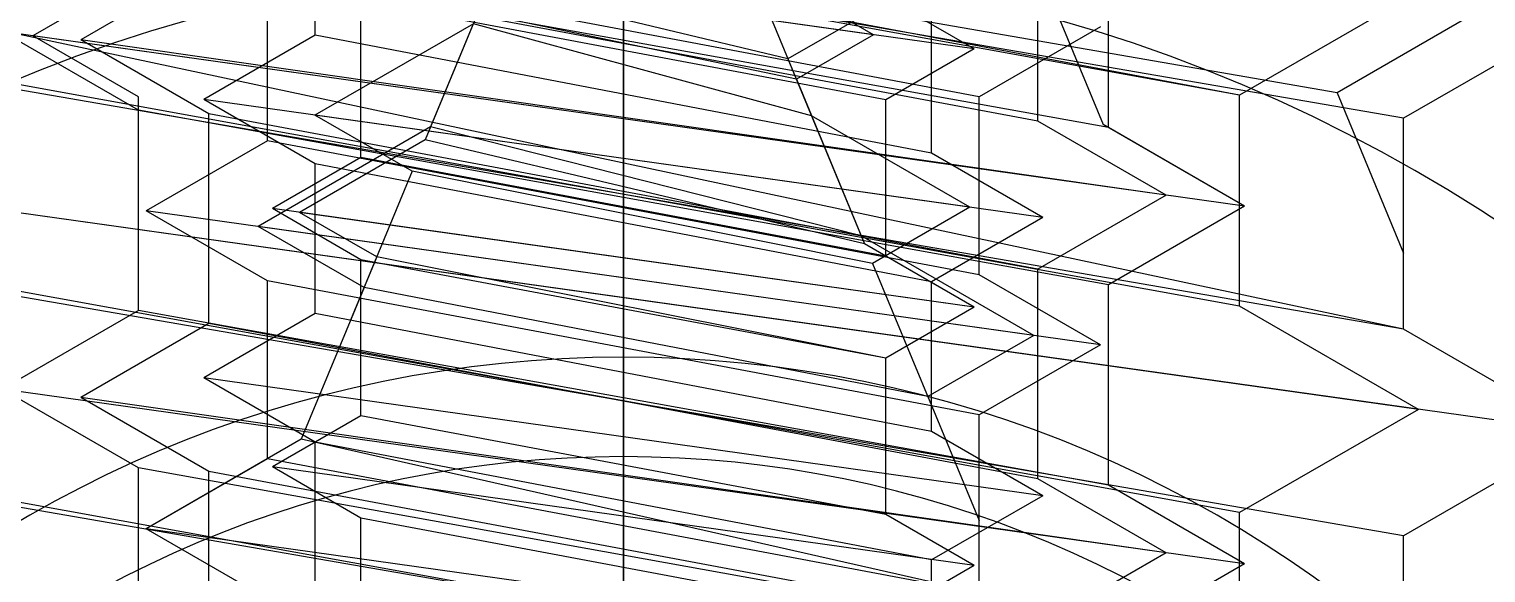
# Model space of a CAD drawing. Extents: x 198753 to 882193, y -399300 to 132460.
# Drawn here: x 346100.22 to 346114.88, y -186975.66 to -186970.19 of the extents above; entities that cross this region are included whole.
import ezdxf

# ---------------------------------------------------------------- set-up
doc = ezdxf.new("R2010")
doc.units = 0
doc.header["$LTSCALE"] = 1000
doc.header["$MEASUREMENT"] = 0
doc.linetypes.add('CENTER', pattern=[50.8, 31.75, -6.35, 6.35, -6.35])
doc.linetypes.add('DASH', pattern=[0.35, 0.25, -0.1])
for name, color, linetype in [('A-SUR_保温', 222, 'Continuous'), ('D_铝板', 181, 'Continuous'), ('PJ', 4, 'Continuous'), ('ZX', 14, 'CENTER')]:
    doc.layers.add(name, color=color, linetype=linetype)

# ---------------------------------------------------------------- blocks, each defined once
blk = doc.blocks.new('盘头ST4.8×25')
at = {"layer": 'PJ'}
for p, q in [((4.4627, 2.4), (5.1373, -2.4)), ((6.0627, 2.4), (5.7105, 1.79)), ((6.0627, 2.4), (6.7373, -2.4)), ((6.0627, 2.4), (6.4149, 1.79)), ((7.6627, 2.4), (7.3105, 1.79)), ((4.8149, 1.79), (5.4895, -1.79)), ((4.8149, 1.79), (5.7105, 1.79)), ((5.7105, 1.79), (6.3851, -1.79)), ((6.4149, 1.79), (7.0895, -1.79)), ((6.4149, 1.79), (7.3105, 1.79)), ((7.3105, 1.79), (7.9851, -1.79)), ((4.7851, -1.79), (5.1373, -2.4)), ((5.4895, -1.79), (5.1373, -2.4)), ((5.4895, -1.79), (6.3851, -1.79)), ((6.3851, -1.79), (6.7373, -2.4)), ((7.0895, -1.79), (6.7373, -2.4)), ((7.0895, -1.79), (7.9851, -1.79))]:
    blk.add_line(p, q, dxfattribs=at)
at = {"layer": 'ZX', "ltscale": 0.25}
blk.add_line((-4.9137, 0), (25.4371, 0), dxfattribs=at)
blk = doc.blocks.new('盘头ST4.8×32')
at = {"layer": 'PJ'}
for p, q in [((4.4627, 2.4), (5.1373, -2.4)), ((6.0627, 2.4), (5.7105, 1.79)), ((6.0627, 2.4), (6.7373, -2.4)), ((6.0627, 2.4), (6.4149, 1.79)), ((7.6627, 2.4), (7.3105, 1.79)), ((4.8149, 1.79), (5.4895, -1.79)), ((4.8149, 1.79), (5.7105, 1.79)), ((5.7105, 1.79), (6.3851, -1.79)), ((6.4149, 1.79), (7.0895, -1.79)), ((6.4149, 1.79), (7.3105, 1.79)), ((7.3105, 1.79), (7.9851, -1.79)), ((4.7851, -1.79), (5.1373, -2.4)), ((5.4895, -1.79), (5.1373, -2.4)), ((5.4895, -1.79), (6.3851, -1.79)), ((6.3851, -1.79), (6.7373, -2.4)), ((7.0895, -1.79), (6.7373, -2.4)), ((7.0895, -1.79), (7.9851, -1.79))]:
    blk.add_line(p, q, dxfattribs=at)
at = {"layer": 'ZX', "ltscale": 0.25}
blk.add_line((-4.9137, 0), (32.4371, 0), dxfattribs=at)
blk = doc.blocks.new('盘头ST4.8×38')
at = {"layer": 'PJ'}
for p, q in [((4.4627, 2.4), (5.1373, -2.4)), ((6.0627, 2.4), (5.7105, 1.79)), ((6.0627, 2.4), (6.7373, -2.4)), ((6.0627, 2.4), (6.4149, 1.79)), ((7.6627, 2.4), (7.3105, 1.79)), ((4.8149, 1.79), (5.4895, -1.79)), ((4.8149, 1.79), (5.7105, 1.79)), ((5.7105, 1.79), (6.3851, -1.79)), ((6.4149, 1.79), (7.0895, -1.79)), ((6.4149, 1.79), (7.3105, 1.79)), ((7.3105, 1.79), (7.9851, -1.79)), ((4.7851, -1.79), (5.1373, -2.4)), ((5.4895, -1.79), (5.1373, -2.4)), ((5.4895, -1.79), (6.3851, -1.79)), ((6.3851, -1.79), (6.7373, -2.4)), ((7.0895, -1.79), (6.7373, -2.4)), ((7.0895, -1.79), (7.9851, -1.79))]:
    blk.add_line(p, q, dxfattribs=at)
at = {"layer": 'ZX', "ltscale": 0.25}
blk.add_line((-4.9137, 0), (38.4371, 0), dxfattribs=at)
blk = doc.blocks.new('盘头ST5.5俯视')
at = {"layer": 'PJ'}
blk.add_circle((0, 0), 5.5, dxfattribs=at)
at = {"layer": 'ZX', "ltscale": 0.25}
blk.add_line((6.5, 0), (-6.5, 0), dxfattribs=at)
blk = doc.blocks.new('盘头ST5.5×13')
at = {"layer": 'PJ'}
for p, q in [((5.0163, 2.73), (4.6439, 2.085)), ((5.0163, 2.73), (5.7973, -2.73)), ((5.0163, 2.73), (5.3887, 2.085)), ((6.8163, 2.73), (6.4439, 2.085)), ((6.8163, 2.73), (7.5973, -2.73)), ((6.8163, 2.73), (7.1887, 2.085)), ((4.6439, 2.085), (5.4249, -2.085)), ((5.3887, 2.085), (6.1697, -2.085)), ((5.3887, 2.085), (6.4439, 2.085)), ((6.4439, 2.085), (7.2249, -2.085)), ((7.1887, 2.085), (7.9697, -2.085)), ((7.1887, 2.085), (7.9664, 2.085)), ((4.3697, -2.085), (5.4249, -2.085)), ((5.4249, -2.085), (5.7973, -2.73)), ((6.1697, -2.085), (5.7973, -2.73)), ((6.1697, -2.085), (7.2249, -2.085)), ((7.2249, -2.085), (7.5973, -2.73)), ((7.9697, -2.085), (7.5973, -2.73))]:
    blk.add_line(p, q, dxfattribs=at)
at = {"layer": 'ZX', "ltscale": 0.25}
blk.add_line((-5.7009, 0), (14.0046, 0), dxfattribs=at)
blk = doc.blocks.new('盘头ST5.5×16')
at = {"layer": 'PJ'}
for p, q in [((5.0163, 2.73), (4.6439, 2.085)), ((5.0163, 2.73), (5.7973, -2.73)), ((5.0163, 2.73), (5.3887, 2.085)), ((6.8163, 2.73), (6.4439, 2.085)), ((6.8163, 2.73), (7.5973, -2.73)), ((6.8163, 2.73), (7.1887, 2.085)), ((4.6439, 2.085), (5.4249, -2.085)), ((5.3887, 2.085), (6.1697, -2.085)), ((5.3887, 2.085), (6.4439, 2.085)), ((6.4439, 2.085), (7.2249, -2.085)), ((7.1887, 2.085), (7.9697, -2.085)), ((7.1887, 2.085), (8.2439, 2.085)), ((4.3697, -2.085), (5.4249, -2.085)), ((5.4249, -2.085), (5.7973, -2.73)), ((6.1697, -2.085), (5.7973, -2.73)), ((6.1697, -2.085), (7.2249, -2.085)), ((7.2249, -2.085), (7.5973, -2.73)), ((7.9697, -2.085), (7.5973, -2.73))]:
    blk.add_line(p, q, dxfattribs=at)
at = {"layer": 'ZX', "ltscale": 0.25}
blk.add_line((-5.7009, 0), (17.0046, 0), dxfattribs=at)
blk = doc.blocks.new('盘头ST5.5×19')
at = {"layer": 'PJ'}
for p, q in [((5.0163, 2.73), (4.6439, 2.085)), ((5.0163, 2.73), (5.7973, -2.73)), ((5.0163, 2.73), (5.3887, 2.085)), ((6.8163, 2.73), (6.4439, 2.085)), ((6.8163, 2.73), (7.5973, -2.73)), ((6.8163, 2.73), (7.1887, 2.085)), ((4.6439, 2.085), (5.4249, -2.085)), ((5.3887, 2.085), (6.1697, -2.085)), ((5.3887, 2.085), (6.4439, 2.085)), ((6.4439, 2.085), (7.2249, -2.085)), ((7.1887, 2.085), (7.9697, -2.085)), ((7.1887, 2.085), (8.2439, 2.085)), ((4.3697, -2.085), (5.4249, -2.085)), ((5.4249, -2.085), (5.7973, -2.73)), ((6.1697, -2.085), (5.7973, -2.73)), ((6.1697, -2.085), (7.2249, -2.085)), ((7.2249, -2.085), (7.5973, -2.73)), ((7.9697, -2.085), (7.5973, -2.73))]:
    blk.add_line(p, q, dxfattribs=at)
at = {"layer": 'ZX', "ltscale": 0.25}
blk.add_line((-5.7009, 0), (20.0046, 0), dxfattribs=at)
blk = doc.blocks.new('盘头ST5.5×22')
at = {"layer": 'PJ'}
for p, q in [((5.0163, 2.73), (4.6439, 2.085)), ((5.0163, 2.73), (5.7973, -2.73)), ((5.0163, 2.73), (5.3887, 2.085)), ((6.8163, 2.73), (6.4439, 2.085)), ((6.8163, 2.73), (7.5973, -2.73)), ((6.8163, 2.73), (7.1887, 2.085)), ((4.6439, 2.085), (5.4249, -2.085)), ((5.3887, 2.085), (6.1697, -2.085)), ((5.3887, 2.085), (6.4439, 2.085)), ((6.4439, 2.085), (7.2249, -2.085)), ((7.1887, 2.085), (7.9697, -2.085)), ((7.1887, 2.085), (8.2439, 2.085)), ((4.3697, -2.085), (5.4249, -2.085)), ((5.4249, -2.085), (5.7973, -2.73)), ((6.1697, -2.085), (5.7973, -2.73)), ((6.1697, -2.085), (7.2249, -2.085)), ((7.2249, -2.085), (7.5973, -2.73)), ((7.9697, -2.085), (7.5973, -2.73))]:
    blk.add_line(p, q, dxfattribs=at)
at = {"layer": 'ZX', "ltscale": 0.25}
blk.add_line((-5.7009, 0), (23.0046, 0), dxfattribs=at)
blk = doc.blocks.new('盘头ST5.5×25')
at = {"layer": 'PJ'}
for p, q in [((5.0163, 2.73), (4.6439, 2.085)), ((5.0163, 2.73), (5.7973, -2.73)), ((5.0163, 2.73), (5.3887, 2.085)), ((6.8163, 2.73), (6.4439, 2.085)), ((6.8163, 2.73), (7.5973, -2.73)), ((6.8163, 2.73), (7.1887, 2.085)), ((4.6439, 2.085), (5.4249, -2.085)), ((5.3887, 2.085), (6.1697, -2.085)), ((5.3887, 2.085), (6.4439, 2.085)), ((6.4439, 2.085), (7.2249, -2.085)), ((7.1887, 2.085), (7.9697, -2.085)), ((7.1887, 2.085), (8.2439, 2.085)), ((4.3697, -2.085), (5.4249, -2.085)), ((5.4249, -2.085), (5.7973, -2.73)), ((6.1697, -2.085), (5.7973, -2.73)), ((6.1697, -2.085), (7.2249, -2.085)), ((7.2249, -2.085), (7.5973, -2.73)), ((7.9697, -2.085), (7.5973, -2.73))]:
    blk.add_line(p, q, dxfattribs=at)
at = {"layer": 'ZX', "ltscale": 0.25}
blk.add_line((-5.7009, 0), (26.0046, 0), dxfattribs=at)
blk = doc.blocks.new('盘头ST5.5×32')
at = {"layer": 'PJ'}
for p, q in [((5.0163, 2.73), (4.6439, 2.085)), ((5.0163, 2.73), (5.7973, -2.73)), ((5.0163, 2.73), (5.3887, 2.085)), ((6.8163, 2.73), (6.4439, 2.085)), ((6.8163, 2.73), (7.5973, -2.73)), ((6.8163, 2.73), (7.1887, 2.085)), ((4.6439, 2.085), (5.4249, -2.085)), ((5.3887, 2.085), (6.1697, -2.085)), ((5.3887, 2.085), (6.4439, 2.085)), ((6.4439, 2.085), (7.2249, -2.085)), ((7.1887, 2.085), (7.9697, -2.085)), ((7.1887, 2.085), (8.2439, 2.085)), ((4.3697, -2.085), (5.4249, -2.085)), ((5.4249, -2.085), (5.7973, -2.73)), ((6.1697, -2.085), (5.7973, -2.73)), ((6.1697, -2.085), (7.2249, -2.085)), ((7.2249, -2.085), (7.5973, -2.73)), ((7.9697, -2.085), (7.5973, -2.73))]:
    blk.add_line(p, q, dxfattribs=at)
at = {"layer": 'ZX', "ltscale": 0.25}
blk.add_line((-5.7009, 0), (33.0046, 0), dxfattribs=at)
blk = doc.blocks.new('盘头ST5.5×38')
at = {"layer": 'PJ'}
for p, q in [((5.0163, 2.73), (4.6439, 2.085)), ((5.0163, 2.73), (5.7973, -2.73)), ((5.0163, 2.73), (5.3887, 2.085)), ((6.8163, 2.73), (6.4439, 2.085)), ((6.8163, 2.73), (7.5973, -2.73)), ((6.8163, 2.73), (7.1887, 2.085)), ((4.6439, 2.085), (5.4249, -2.085)), ((5.3887, 2.085), (6.1697, -2.085)), ((5.3887, 2.085), (6.4439, 2.085)), ((6.4439, 2.085), (7.2249, -2.085)), ((7.1887, 2.085), (7.9697, -2.085)), ((7.1887, 2.085), (8.2439, 2.085)), ((4.3697, -2.085), (5.4249, -2.085)), ((5.4249, -2.085), (5.7973, -2.73)), ((6.1697, -2.085), (5.7973, -2.73)), ((6.1697, -2.085), (7.2249, -2.085)), ((7.2249, -2.085), (7.5973, -2.73)), ((7.9697, -2.085), (7.5973, -2.73))]:
    blk.add_line(p, q, dxfattribs=at)
at = {"layer": 'ZX', "ltscale": 0.25}
blk.add_line((-5.7009, 0), (39.0046, 0), dxfattribs=at)
blk = doc.blocks.new('盘头ST6.3俯视')
at = {"layer": 'PJ'}
blk.add_circle((0, 0), 6, dxfattribs=at)
at = {"layer": 'ZX', "ltscale": 0.25}
blk.add_line((8, 0), (-8, 0), dxfattribs=at)
blk = doc.blocks.new('盘头ST6.3×13')
at = {"layer": 'PJ'}
for p, q in [((4.9608, 3.125), (4.5653, 2.44)), ((4.9608, 3.125), (5.8392, -3.125)), ((4.9608, 3.125), (5.3563, 2.44)), ((6.7608, 3.125), (6.3653, 2.44)), ((6.7608, 3.125), (7.6175, -2.9709)), ((6.7608, 3.125), (7.1711, 2.4144)), ((4.5653, 2.44), (5.4437, -2.44)), ((5.3563, 2.44), (6.2347, -2.44)), ((5.3563, 2.44), (6.3653, 2.44)), ((6.3653, 2.44), (7.2437, -2.44)), ((7.1563, 2.44), (8.0084, -2.294)), ((8.2967, 1.9482), (7.1711, 2.4144)), ((8.1802, -1.9964), (7.6175, -2.9709)), ((4.4347, -2.44), (5.4437, -2.44)), ((5.4437, -2.44), (5.8392, -3.125)), ((6.2347, -2.44), (5.8392, -3.125)), ((6.2347, -2.44), (7.311, -2.44)), ((7.311, -2.44), (7.6175, -2.9709))]:
    blk.add_line(p, q, dxfattribs=at)
at = {"layer": 'ZX', "ltscale": 0.25}
blk.add_line((-4.6, 0), (14.3529, 0), dxfattribs=at)
blk = doc.blocks.new('盘头ST6.3×16')
at = {"layer": 'PJ'}
for p, q in [((4.9608, 3.125), (4.5653, 2.44)), ((4.9608, 3.125), (5.8392, -3.125)), ((4.9608, 3.125), (5.3563, 2.44)), ((6.7608, 3.125), (6.3653, 2.44)), ((6.7608, 3.125), (7.6392, -3.125)), ((6.7608, 3.125), (7.1563, 2.44)), ((4.5653, 2.44), (5.4437, -2.44)), ((5.3563, 2.44), (6.2347, -2.44)), ((5.3563, 2.44), (6.3653, 2.44)), ((6.3653, 2.44), (7.2437, -2.44)), ((7.1563, 2.44), (8.0347, -2.44)), ((7.1563, 2.44), (8.1653, 2.44)), ((4.4347, -2.44), (5.4437, -2.44)), ((5.4437, -2.44), (5.8392, -3.125)), ((6.2347, -2.44), (5.8392, -3.125)), ((6.2347, -2.44), (7.2437, -2.44)), ((7.2437, -2.44), (7.6392, -3.125))]:
    blk.add_line(p, q, dxfattribs=at)
at = {"layer": 'ZX', "ltscale": 0.25}
blk.add_line((-4.6, 0), (17.3529, 0), dxfattribs=at)
blk = doc.blocks.new('盘头ST6.3×19')
at = {"layer": 'PJ'}
for p, q in [((4.9608, 3.125), (4.5653, 2.44)), ((4.9608, 3.125), (5.8392, -3.125)), ((4.9608, 3.125), (5.3563, 2.44)), ((6.7608, 3.125), (6.3653, 2.44)), ((6.7608, 3.125), (7.6392, -3.125)), ((6.7608, 3.125), (7.1563, 2.44)), ((4.5653, 2.44), (5.4437, -2.44)), ((5.3563, 2.44), (6.2347, -2.44)), ((5.3563, 2.44), (6.3653, 2.44)), ((6.3653, 2.44), (7.2437, -2.44)), ((7.1563, 2.44), (8.0347, -2.44)), ((7.1563, 2.44), (8.1653, 2.44)), ((4.4347, -2.44), (5.4437, -2.44)), ((5.4437, -2.44), (5.8392, -3.125)), ((6.2347, -2.44), (5.8392, -3.125)), ((6.2347, -2.44), (7.2437, -2.44)), ((7.2437, -2.44), (7.6392, -3.125))]:
    blk.add_line(p, q, dxfattribs=at)
at = {"layer": 'ZX', "ltscale": 0.25}
blk.add_line((-4.6, 0), (20.3529, 0), dxfattribs=at)
blk = doc.blocks.new('盘头ST6.3×22')
at = {"layer": 'PJ'}
for p, q in [((4.9608, 3.125), (4.5653, 2.44)), ((4.9608, 3.125), (5.8392, -3.125)), ((4.9608, 3.125), (5.3563, 2.44)), ((6.7608, 3.125), (6.3653, 2.44)), ((6.7608, 3.125), (7.6392, -3.125)), ((6.7608, 3.125), (7.1563, 2.44)), ((4.5653, 2.44), (5.4437, -2.44)), ((5.3563, 2.44), (6.2347, -2.44)), ((5.3563, 2.44), (6.3653, 2.44)), ((6.3653, 2.44), (7.2437, -2.44)), ((7.1563, 2.44), (8.0347, -2.44)), ((7.1563, 2.44), (8.1653, 2.44)), ((4.4347, -2.44), (5.4437, -2.44)), ((5.4437, -2.44), (5.8392, -3.125)), ((6.2347, -2.44), (5.8392, -3.125)), ((6.2347, -2.44), (7.2437, -2.44)), ((7.2437, -2.44), (7.6392, -3.125))]:
    blk.add_line(p, q, dxfattribs=at)
at = {"layer": 'ZX', "ltscale": 0.25}
blk.add_line((-4.6, 0), (23.3529, 0), dxfattribs=at)
blk = doc.blocks.new('盘头ST6.3×25')
at = {"layer": 'PJ'}
for p, q in [((4.9608, 3.125), (4.5653, 2.44)), ((4.9608, 3.125), (5.8392, -3.125)), ((4.9608, 3.125), (5.3563, 2.44)), ((6.7608, 3.125), (6.3653, 2.44)), ((6.7608, 3.125), (7.6392, -3.125)), ((6.7608, 3.125), (7.1563, 2.44)), ((4.5653, 2.44), (5.4437, -2.44)), ((5.3563, 2.44), (6.2347, -2.44)), ((5.3563, 2.44), (6.3653, 2.44)), ((6.3653, 2.44), (7.2437, -2.44)), ((7.1563, 2.44), (8.0347, -2.44)), ((7.1563, 2.44), (8.1653, 2.44)), ((4.4347, -2.44), (5.4437, -2.44)), ((5.4437, -2.44), (5.8392, -3.125)), ((6.2347, -2.44), (5.8392, -3.125)), ((6.2347, -2.44), (7.2437, -2.44)), ((7.2437, -2.44), (7.6392, -3.125))]:
    blk.add_line(p, q, dxfattribs=at)
at = {"layer": 'ZX', "ltscale": 0.25}
blk.add_line((-4.6, 0), (26.3529, 0), dxfattribs=at)
blk = doc.blocks.new('盘头ST6.3×32')
at = {"layer": 'PJ'}
for p, q in [((4.9608, 3.125), (4.5653, 2.44)), ((4.9608, 3.125), (5.8392, -3.125)), ((4.9608, 3.125), (5.3563, 2.44)), ((6.7608, 3.125), (6.3653, 2.44)), ((6.7608, 3.125), (7.6392, -3.125)), ((6.7608, 3.125), (7.1563, 2.44)), ((4.5653, 2.44), (5.4437, -2.44)), ((5.3563, 2.44), (6.2347, -2.44)), ((5.3563, 2.44), (6.3653, 2.44)), ((6.3653, 2.44), (7.2437, -2.44)), ((7.1563, 2.44), (8.0347, -2.44)), ((7.1563, 2.44), (8.1653, 2.44)), ((4.4347, -2.44), (5.4437, -2.44)), ((5.4437, -2.44), (5.8392, -3.125)), ((6.2347, -2.44), (5.8392, -3.125)), ((6.2347, -2.44), (7.2437, -2.44)), ((7.2437, -2.44), (7.6392, -3.125))]:
    blk.add_line(p, q, dxfattribs=at)
at = {"layer": 'ZX', "ltscale": 0.25}
blk.add_line((-4.6, 0), (33.3529, 0), dxfattribs=at)
blk = doc.blocks.new('盘头ST6.3×38')
at = {"layer": 'PJ'}
for p, q in [((4.9608, 3.125), (4.5653, 2.44)), ((4.9608, 3.125), (5.8392, -3.125)), ((4.9608, 3.125), (5.3563, 2.44)), ((6.7608, 3.125), (6.3653, 2.44)), ((6.7608, 3.125), (7.6392, -3.125)), ((6.7608, 3.125), (7.1563, 2.44)), ((4.5653, 2.44), (5.4437, -2.44)), ((5.3563, 2.44), (6.2347, -2.44)), ((5.3563, 2.44), (6.3653, 2.44)), ((6.3653, 2.44), (7.2437, -2.44)), ((7.1563, 2.44), (8.0347, -2.44)), ((7.1563, 2.44), (8.1653, 2.44)), ((4.4347, -2.44), (5.4437, -2.44)), ((5.4437, -2.44), (5.8392, -3.125)), ((6.2347, -2.44), (5.8392, -3.125)), ((6.2347, -2.44), (7.2437, -2.44)), ((7.2437, -2.44), (7.6392, -3.125))]:
    blk.add_line(p, q, dxfattribs=at)
at = {"layer": 'ZX', "ltscale": 0.25}
blk.add_line((-4.6, 0), (39.3529, 0), dxfattribs=at)
blk = doc.blocks.new('盘头ST8俯视')
at = {"layer": 'PJ'}
blk.add_circle((0, 0), 8, dxfattribs=at)
at = {"layer": 'ZX', "ltscale": 0.25}
blk.add_line((10, 0), (-10, 0), dxfattribs=at)
blk = doc.blocks.new('盘头ST8×16')
at = {"layer": 'PJ'}
for p, q in [((5.7378, 4), (5.2182, 3.1)), ((5.7378, 4), (6.8622, -4)), ((5.7378, 4), (6.2575, 3.1)), ((7.8378, 4), (7.3182, 3.1)), ((4.1575, 3.1), (5.2818, -3.1)), ((4.1575, 3.1), (5.2182, 3.1)), ((5.2182, 3.1), (6.3425, -3.1)), ((6.2575, 3.1), (7.3818, -3.1)), ((6.2575, 3.1), (7.3182, 3.1)), ((7.3182, 3.1), (8.4882, -3.1))]:
    blk.add_line(p, q, dxfattribs=at)
at = {"layer": 'ZX', "ltscale": 0.25}
blk.add_line((-6, 0), (17.7959, 0), dxfattribs=at)
blk = doc.blocks.new('盘头ST8×19')
at = {"layer": 'PJ'}
for p, q in [((5.7378, 4), (5.2182, 3.1)), ((5.7378, 4), (6.8622, -4)), ((5.7378, 4), (6.2575, 3.1)), ((7.8378, 4), (7.3182, 3.1)), ((4.1575, 3.1), (5.2818, -3.1)), ((4.1575, 3.1), (5.2182, 3.1)), ((5.2182, 3.1), (6.3425, -3.1)), ((6.2575, 3.1), (7.3818, -3.1)), ((6.2575, 3.1), (7.3182, 3.1)), ((7.3182, 3.1), (8.4425, -3.1))]:
    blk.add_line(p, q, dxfattribs=at)
at = {"layer": 'ZX', "ltscale": 0.25}
blk.add_line((-6, 0), (20.7959, 0), dxfattribs=at)
blk = doc.blocks.new('盘头ST8×22')
at = {"layer": 'PJ'}
for p, q in [((5.7378, 4), (5.2182, 3.1)), ((5.7378, 4), (6.8622, -4)), ((5.7378, 4), (6.2575, 3.1)), ((7.8378, 4), (7.3182, 3.1)), ((4.1575, 3.1), (5.2818, -3.1)), ((4.1575, 3.1), (5.2182, 3.1)), ((5.2182, 3.1), (6.3425, -3.1)), ((6.2575, 3.1), (7.3818, -3.1)), ((6.2575, 3.1), (7.3182, 3.1)), ((7.3182, 3.1), (8.4425, -3.1))]:
    blk.add_line(p, q, dxfattribs=at)
at = {"layer": 'ZX', "ltscale": 0.25}
blk.add_line((-6, 0), (23.7959, 0), dxfattribs=at)
blk = doc.blocks.new('盘头ST8×25')
at = {"layer": 'PJ'}
for p, q in [((5.7378, 4), (5.2182, 3.1)), ((5.7378, 4), (6.8622, -4)), ((5.7378, 4), (6.2575, 3.1)), ((7.8378, 4), (7.3182, 3.1)), ((4.1575, 3.1), (5.2818, -3.1)), ((4.1575, 3.1), (5.2182, 3.1)), ((5.2182, 3.1), (6.3425, -3.1)), ((6.2575, 3.1), (7.3818, -3.1)), ((6.2575, 3.1), (7.3182, 3.1)), ((7.3182, 3.1), (8.4425, -3.1))]:
    blk.add_line(p, q, dxfattribs=at)
at = {"layer": 'ZX', "ltscale": 0.25}
blk.add_line((-6, 0), (26.7959, 0), dxfattribs=at)
blk = doc.blocks.new('盘头ST8×32')
at = {"layer": 'PJ'}
for p, q in [((5.7378, 4), (5.2182, 3.1)), ((5.7378, 4), (6.8622, -4)), ((5.7378, 4), (6.2575, 3.1)), ((7.8378, 4), (7.3182, 3.1)), ((4.1575, 3.1), (5.2818, -3.1)), ((4.1575, 3.1), (5.2182, 3.1)), ((5.2182, 3.1), (6.3425, -3.1)), ((6.2575, 3.1), (7.3818, -3.1)), ((6.2575, 3.1), (7.3182, 3.1)), ((7.3182, 3.1), (8.4425, -3.1))]:
    blk.add_line(p, q, dxfattribs=at)
at = {"layer": 'ZX', "ltscale": 0.25}
blk.add_line((-6, 0), (33.7959, 0), dxfattribs=at)
blk = doc.blocks.new('盘头ST8×38')
at = {"layer": 'PJ'}
for p, q in [((5.7378, 4), (5.2182, 3.1)), ((5.7378, 4), (6.8622, -4)), ((5.7378, 4), (6.2575, 3.1)), ((7.8378, 4), (7.3182, 3.1)), ((4.1575, 3.1), (5.2818, -3.1)), ((4.1575, 3.1), (5.2182, 3.1)), ((5.2182, 3.1), (6.3425, -3.1)), ((6.2575, 3.1), (7.3818, -3.1)), ((6.2575, 3.1), (7.3182, 3.1)), ((7.3182, 3.1), (8.4425, -3.1))]:
    blk.add_line(p, q, dxfattribs=at)
at = {"layer": 'ZX', "ltscale": 0.25}
blk.add_line((-6, 0), (39.7959, 0), dxfattribs=at)
blk = doc.blocks.new('盘头ST8×45')
at = {"layer": 'PJ'}
for p, q in [((5.7378, 4), (5.2182, 3.1)), ((5.7378, 4), (6.8622, -4)), ((5.7378, 4), (6.2575, 3.1)), ((7.8378, 4), (7.3182, 3.1)), ((4.1575, 3.1), (5.2818, -3.1)), ((4.1575, 3.1), (5.2182, 3.1)), ((5.2182, 3.1), (6.3425, -3.1)), ((6.2575, 3.1), (7.3818, -3.1)), ((6.2575, 3.1), (7.3182, 3.1)), ((7.3182, 3.1), (8.4425, -3.1))]:
    blk.add_line(p, q, dxfattribs=at)
at = {"layer": 'ZX', "ltscale": 0.25}
blk.add_line((-6, 0), (46.7959, 0), dxfattribs=at)
blk = doc.blocks.new('盘头ST8×50')
at = {"layer": 'PJ'}
for p, q in [((5.7378, 4), (5.2182, 3.1)), ((5.7378, 4), (6.8622, -4)), ((5.7378, 4), (6.2575, 3.1)), ((7.8378, 4), (7.3182, 3.1)), ((4.1575, 3.1), (5.2818, -3.1)), ((4.1575, 3.1), (5.2182, 3.1)), ((5.2182, 3.1), (6.3425, -3.1)), ((6.2575, 3.1), (7.3818, -3.1)), ((6.2575, 3.1), (7.3182, 3.1)), ((7.3182, 3.1), (8.4425, -3.1))]:
    blk.add_line(p, q, dxfattribs=at)
at = {"layer": 'ZX', "ltscale": 0.25}
blk.add_line((-6, 0), (51.7959, 0), dxfattribs=at)
blk = doc.blocks.new('盘头ST9.5俯视')
at = {"layer": 'PJ'}
blk.add_circle((0, 0), 10, dxfattribs=at)
at = {"layer": 'ZX', "ltscale": 0.25}
blk.add_line((12, 0), (-12, 0), dxfattribs=at)
blk = doc.blocks.new('盘头ST9.5×16')
at = {"layer": 'PJ'}
for p, q in [((5.6219, 4.825), (5.1023, 3.925)), ((5.6219, 4.825), (6.9639, -4.7242)), ((5.6219, 4.825), (6.1415, 3.925)), ((7.7849, 4.377), (7.331, 3.5908)), ((4.0415, 3.925), (5.3977, -3.925)), ((4.0415, 3.925), (5.1023, 3.925)), ((5.1023, 3.925), (6.4585, -3.925)), ((6.1415, 3.925), (7.7086, -3.4344)), ((6.1415, 3.925), (6.5242, 3.925)), ((7.331, 3.5908), (6.5242, 3.925)), ((7.331, 3.5908), (8.4936, -3.1093))]:
    blk.add_line(p, q, dxfattribs=at)
at = {"layer": 'ZX', "ltscale": 0.25}
blk.add_line((-7.5, 0), (18.6327, 0), dxfattribs=at)
blk = doc.blocks.new('盘头ST9.5×19')
at = {"layer": 'PJ'}
for p, q in [((5.6219, 4.825), (5.1023, 3.925)), ((5.6219, 4.825), (6.1415, 3.925)), ((5.6219, 4.825), (6.9781, -4.825)), ((7.7219, 4.825), (7.2023, 3.925)), ((4.0415, 3.925), (5.1023, 3.925)), ((4.0415, 3.925), (5.3977, -3.925)), ((5.1023, 3.925), (6.4585, -3.925)), ((6.1415, 3.925), (7.2023, 3.925)), ((6.1415, 3.925), (7.4977, -3.925)), ((7.2023, 3.925), (8.5585, -3.925))]:
    blk.add_line(p, q, dxfattribs=at)
at = {"layer": 'ZX', "ltscale": 0.25}
blk.add_line((-7.5, 0), (21.6327, 0), dxfattribs=at)
blk = doc.blocks.new('盘头ST9.5×22')
at = {"layer": 'PJ'}
for p, q in [((5.6219, 4.825), (5.1023, 3.925)), ((5.6219, 4.825), (6.1415, 3.925)), ((5.6219, 4.825), (6.9781, -4.825)), ((7.7219, 4.825), (7.2023, 3.925)), ((4.0415, 3.925), (5.1023, 3.925)), ((4.0415, 3.925), (5.3977, -3.925)), ((5.1023, 3.925), (6.4585, -3.925)), ((6.1415, 3.925), (7.2023, 3.925)), ((6.1415, 3.925), (7.4977, -3.925)), ((7.2023, 3.925), (8.5585, -3.925))]:
    blk.add_line(p, q, dxfattribs=at)
at = {"layer": 'ZX', "ltscale": 0.25}
blk.add_line((-7.5, 0), (24.6327, 0), dxfattribs=at)
blk = doc.blocks.new('盘头ST9.5×25')
at = {"layer": 'PJ'}
for p, q in [((5.6219, 4.825), (5.1023, 3.925)), ((5.6219, 4.825), (6.9781, -4.825)), ((5.6219, 4.825), (6.1415, 3.925)), ((7.7219, 4.825), (7.2023, 3.925)), ((4.0415, 3.925), (5.3977, -3.925)), ((4.0415, 3.925), (5.1023, 3.925)), ((5.1023, 3.925), (6.4585, -3.925)), ((6.1415, 3.925), (7.4977, -3.925)), ((6.1415, 3.925), (7.2023, 3.925)), ((7.2023, 3.925), (8.5585, -3.925))]:
    blk.add_line(p, q, dxfattribs=at)
at = {"layer": 'ZX', "ltscale": 0.25}
blk.add_line((-7.5, 0), (26.4921, 0), dxfattribs=at)
blk = doc.blocks.new('盘头ST9.5×32')
at = {"layer": 'PJ'}
for p, q in [((5.6219, 4.825), (5.1023, 3.925)), ((5.6219, 4.825), (6.9781, -4.825)), ((5.6219, 4.825), (6.1415, 3.925)), ((7.7219, 4.825), (7.2023, 3.925)), ((4.0415, 3.925), (5.1023, 3.925)), ((4.0415, 3.925), (5.3977, -3.925)), ((5.1023, 3.925), (6.4585, -3.925)), ((6.1415, 3.925), (7.2023, 3.925)), ((6.1415, 3.925), (7.4977, -3.925)), ((7.2023, 3.925), (8.5585, -3.925))]:
    blk.add_line(p, q, dxfattribs=at)
at = {"layer": 'ZX', "ltscale": 0.25}
blk.add_line((-7.5, 0), (33.4921, 0), dxfattribs=at)
blk = doc.blocks.new('盘头ST9.5×38')
at = {"layer": 'PJ'}
for p, q in [((5.6219, 4.825), (5.1023, 3.925)), ((5.6219, 4.825), (6.1415, 3.925)), ((5.6219, 4.825), (6.9781, -4.825)), ((7.7219, 4.825), (7.2023, 3.925)), ((4.0415, 3.925), (5.3977, -3.925)), ((4.0415, 3.925), (5.1023, 3.925)), ((5.1023, 3.925), (6.4585, -3.925)), ((6.1415, 3.925), (7.4977, -3.925)), ((6.1415, 3.925), (7.2023, 3.925)), ((7.2023, 3.925), (8.5585, -3.925))]:
    blk.add_line(p, q, dxfattribs=at)
at = {"layer": 'ZX', "ltscale": 0.25}
blk.add_line((-7.5, 0), (39.4921, 0), dxfattribs=at)
blk = doc.blocks.new('盘头ST9.5×45')
at = {"layer": 'PJ'}
for p, q in [((5.6219, 4.825), (5.1023, 3.925)), ((5.6219, 4.825), (6.9781, -4.825)), ((5.6219, 4.825), (6.1415, 3.925)), ((7.7219, 4.825), (7.2023, 3.925)), ((4.0415, 3.925), (5.1023, 3.925)), ((4.0415, 3.925), (5.3977, -3.925)), ((5.1023, 3.925), (6.4585, -3.925)), ((6.1415, 3.925), (7.2023, 3.925)), ((6.1415, 3.925), (7.4977, -3.925)), ((7.2023, 3.925), (8.5585, -3.925))]:
    blk.add_line(p, q, dxfattribs=at)
at = {"layer": 'ZX', "ltscale": 0.25}
blk.add_line((-7.5, 0), (46.4921, 0), dxfattribs=at)
blk = doc.blocks.new('盘头ST9.5×50')
at = {"layer": 'PJ'}
for p, q in [((5.6219, 4.825), (5.1023, 3.925)), ((5.6219, 4.825), (6.1415, 3.925)), ((5.6219, 4.825), (6.9781, -4.825)), ((7.7219, 4.825), (7.2023, 3.925)), ((4.0415, 3.925), (5.3977, -3.925)), ((4.0415, 3.925), (5.1023, 3.925)), ((5.1023, 3.925), (6.4585, -3.925)), ((6.1415, 3.925), (7.4977, -3.925)), ((6.1415, 3.925), (7.2023, 3.925)), ((7.2023, 3.925), (8.5585, -3.925))]:
    blk.add_line(p, q, dxfattribs=at)
at = {"layer": 'ZX', "ltscale": 0.25}
blk.add_line((-7.5, 0), (51.4921, 0), dxfattribs=at)
blk = doc.blocks.new('盘头ST3.5×9.5')
at = {"layer": 'PJ'}
for p, q in [((4.9519, 1.765), (4.695, 1.32)), ((4.9519, 1.765), (5.4481, -1.765)), ((4.9519, 1.765), (5.2089, 1.32)), ((6.2519, 1.765), (5.995, 1.32)), ((6.2519, 1.765), (6.729, -1.6294)), ((6.2519, 1.765), (6.5704, 1.2135)), ((4.695, 1.32), (5.1911, -1.32)), ((5.2089, 1.32), (5.705, -1.32)), ((5.2089, 1.32), (5.995, 1.32)), ((5.995, 1.32), (6.5046, -1.2407)), ((7.623, 1.2591), (7.3986, 0.8704)), ((7.623, 1.2591), (7.9885, 0.6261)), ((7.623, 1.2591), (7.9575, -1.1206)), ((7.3986, 0.8704), (6.5704, 1.2135)), ((6.5704, 1.2135), (7.0945, -0.9964)), ((7.3986, 0.8704), (7.7331, -0.7319)), ((7.7331, -0.7319), (7.0945, -0.9964)), ((7.0945, -0.9964), (6.729, -1.6294)), ((6.5046, -1.2407), (6.3132, -1.32)), ((6.5046, -1.2407), (6.729, -1.6294)), ((4.405, -1.32), (5.1911, -1.32)), ((5.1911, -1.32), (5.4481, -1.765)), ((5.705, -1.32), (5.4481, -1.765)), ((5.705, -1.32), (6.3132, -1.32))]:
    blk.add_line(p, q, dxfattribs=at)
at = {"layer": 'ZX', "ltscale": 0.25}
blk.add_line((-3.4906, 0), (10.1819, 0), dxfattribs=at)
blk = doc.blocks.new('盘头ST3.5×13')
at = {"layer": 'PJ'}
for p, q in [((4.9519, 1.765), (4.695, 1.32)), ((4.9519, 1.765), (5.4481, -1.765)), ((4.9519, 1.765), (5.2089, 1.32)), ((6.2519, 1.765), (5.995, 1.32)), ((6.2519, 1.765), (6.7481, -1.765)), ((6.2519, 1.765), (6.5089, 1.32)), ((7.5519, 1.765), (7.295, 1.32)), ((7.5519, 1.765), (8.0481, -1.765)), ((7.5519, 1.765), (7.8089, 1.32)), ((4.695, 1.32), (5.1911, -1.32)), ((5.2089, 1.32), (5.705, -1.32)), ((5.2089, 1.32), (5.995, 1.32)), ((5.995, 1.32), (6.4911, -1.32)), ((6.5089, 1.32), (7.005, -1.32)), ((6.5089, 1.32), (7.295, 1.32)), ((7.295, 1.32), (7.7911, -1.32)), ((4.405, -1.32), (5.1911, -1.32)), ((5.1911, -1.32), (5.4481, -1.765)), ((5.705, -1.32), (5.4481, -1.765)), ((5.705, -1.32), (6.4911, -1.32)), ((6.4911, -1.32), (6.7481, -1.765)), ((7.005, -1.32), (6.7481, -1.765)), ((7.005, -1.32), (7.7911, -1.32))]:
    blk.add_line(p, q, dxfattribs=at)
at = {"layer": 'ZX', "ltscale": 0.25}
blk.add_line((-3.4906, 0), (13.6819, 0), dxfattribs=at)
blk = doc.blocks.new('盘头ST3.5×16')
at = {"layer": 'PJ'}
for p, q in [((4.9519, 1.765), (4.695, 1.32)), ((4.9519, 1.765), (5.4481, -1.765)), ((4.9519, 1.765), (5.2089, 1.32)), ((6.2519, 1.765), (5.995, 1.32)), ((6.2519, 1.765), (6.7481, -1.765)), ((6.2519, 1.765), (6.5089, 1.32)), ((7.5519, 1.765), (7.295, 1.32)), ((7.5519, 1.765), (8.0481, -1.765)), ((7.5519, 1.765), (7.8089, 1.32)), ((4.695, 1.32), (5.1911, -1.32)), ((5.2089, 1.32), (5.705, -1.32)), ((5.2089, 1.32), (5.995, 1.32)), ((5.995, 1.32), (6.4911, -1.32)), ((6.5089, 1.32), (7.005, -1.32)), ((6.5089, 1.32), (7.295, 1.32)), ((7.295, 1.32), (7.7911, -1.32)), ((4.405, -1.32), (5.1911, -1.32)), ((5.1911, -1.32), (5.4481, -1.765)), ((5.705, -1.32), (5.4481, -1.765)), ((5.705, -1.32), (6.4911, -1.32)), ((6.4911, -1.32), (6.7481, -1.765)), ((7.005, -1.32), (6.7481, -1.765)), ((7.005, -1.32), (7.7911, -1.32))]:
    blk.add_line(p, q, dxfattribs=at)
at = {"layer": 'ZX', "ltscale": 0.25}
blk.add_line((-3.4906, 0), (16.6819, 0), dxfattribs=at)
blk = doc.blocks.new('盘头ST3.5×19')
at = {"layer": 'PJ'}
for p, q in [((4.9519, 1.765), (4.695, 1.32)), ((4.9519, 1.765), (5.4481, -1.765)), ((4.9519, 1.765), (5.2089, 1.32)), ((6.2519, 1.765), (5.995, 1.32)), ((6.2519, 1.765), (6.7481, -1.765)), ((6.2519, 1.765), (6.5089, 1.32)), ((7.5519, 1.765), (7.295, 1.32)), ((7.5519, 1.765), (8.0481, -1.765)), ((7.5519, 1.765), (7.8089, 1.32)), ((4.695, 1.32), (5.1911, -1.32)), ((5.2089, 1.32), (5.705, -1.32)), ((5.2089, 1.32), (5.995, 1.32)), ((5.995, 1.32), (6.4911, -1.32)), ((6.5089, 1.32), (7.005, -1.32)), ((6.5089, 1.32), (7.295, 1.32)), ((7.295, 1.32), (7.7911, -1.32)), ((4.405, -1.32), (5.1911, -1.32)), ((5.1911, -1.32), (5.4481, -1.765)), ((5.705, -1.32), (5.4481, -1.765)), ((5.705, -1.32), (6.4911, -1.32)), ((6.4911, -1.32), (6.7481, -1.765)), ((7.005, -1.32), (6.7481, -1.765)), ((7.005, -1.32), (7.7911, -1.32))]:
    blk.add_line(p, q, dxfattribs=at)
at = {"layer": 'ZX', "ltscale": 0.25}
blk.add_line((-3.4906, 0), (19.6819, 0), dxfattribs=at)
blk = doc.blocks.new('盘头ST3.5×22')
at = {"layer": 'PJ'}
for p, q in [((4.9519, 1.765), (4.695, 1.32)), ((4.9519, 1.765), (5.4481, -1.765)), ((4.9519, 1.765), (5.2089, 1.32)), ((6.2519, 1.765), (5.995, 1.32)), ((6.2519, 1.765), (6.7481, -1.765)), ((6.2519, 1.765), (6.5089, 1.32)), ((7.5519, 1.765), (7.295, 1.32)), ((7.5519, 1.765), (8.0481, -1.765)), ((7.5519, 1.765), (7.8089, 1.32)), ((4.695, 1.32), (5.1911, -1.32)), ((5.2089, 1.32), (5.705, -1.32)), ((5.2089, 1.32), (5.995, 1.32)), ((5.995, 1.32), (6.4911, -1.32)), ((6.5089, 1.32), (7.005, -1.32)), ((6.5089, 1.32), (7.295, 1.32)), ((7.295, 1.32), (7.7911, -1.32)), ((4.405, -1.32), (5.1911, -1.32)), ((5.1911, -1.32), (5.4481, -1.765)), ((5.705, -1.32), (5.4481, -1.765)), ((5.705, -1.32), (6.4911, -1.32)), ((6.4911, -1.32), (6.7481, -1.765)), ((7.005, -1.32), (6.7481, -1.765)), ((7.005, -1.32), (7.7911, -1.32))]:
    blk.add_line(p, q, dxfattribs=at)
at = {"layer": 'ZX', "ltscale": 0.25}
blk.add_line((-3.4906, 0), (22.6819, 0), dxfattribs=at)
blk = doc.blocks.new('盘头ST3.5×25')
at = {"layer": 'PJ'}
for p, q in [((4.9519, 1.765), (4.695, 1.32)), ((4.9519, 1.765), (5.4481, -1.765)), ((4.9519, 1.765), (5.2089, 1.32)), ((6.2519, 1.765), (5.995, 1.32)), ((6.2519, 1.765), (6.7481, -1.765)), ((6.2519, 1.765), (6.5089, 1.32)), ((7.5519, 1.765), (7.295, 1.32)), ((7.5519, 1.765), (8.0481, -1.765)), ((7.5519, 1.765), (7.8089, 1.32)), ((4.695, 1.32), (5.1911, -1.32)), ((5.2089, 1.32), (5.705, -1.32)), ((5.2089, 1.32), (5.995, 1.32)), ((5.995, 1.32), (6.4911, -1.32)), ((6.5089, 1.32), (7.005, -1.32)), ((6.5089, 1.32), (7.295, 1.32)), ((7.295, 1.32), (7.7911, -1.32)), ((4.405, -1.32), (5.1911, -1.32)), ((5.1911, -1.32), (5.4481, -1.765)), ((5.705, -1.32), (5.4481, -1.765)), ((5.705, -1.32), (6.4911, -1.32)), ((6.4911, -1.32), (6.7481, -1.765)), ((7.005, -1.32), (6.7481, -1.765)), ((7.005, -1.32), (7.7911, -1.32))]:
    blk.add_line(p, q, dxfattribs=at)
at = {"layer": 'ZX', "ltscale": 0.25}
blk.add_line((-3.4906, 0), (25.6819, 0), dxfattribs=at)
blk = doc.blocks.new('盘头ST4.2俯视')
at = {"layer": 'ZX', "ltscale": 0.25}
blk.add_line((5, 0), (-5, 0), dxfattribs=at)
blk = doc.blocks.new('盘头ST4.2×9.5')
at = {"layer": 'PJ'}
for p, q in [((5.3035, 2.11), (4.9801, 1.55)), ((5.3035, 2.11), (5.8965, -2.11)), ((5.3035, 2.11), (5.6268, 1.55)), ((6.755, 1.7431), (6.4726, 1.254)), ((6.755, 1.7431), (7.218, -1.5514)), ((6.755, 1.7431), (7.215, 0.9465)), ((4.2268, 1.55), (4.9801, 1.55)), ((4.9801, 1.55), (5.5732, -1.55)), ((5.6268, 1.55), (5.758, 1.55)), ((5.6268, 1.55), (6.2199, -1.55)), ((6.4726, 1.254), (5.758, 1.55)), ((6.4726, 1.254), (6.9356, -1.0622)), ((7.215, 0.9465), (7.678, -0.7547)), ((7.9591, 0.6382), (7.215, 0.9465)), ((7.678, -0.7547), (7.218, -1.5514)), ((6.9356, -1.0622), (6.1859, -1.3727)), ((6.9356, -1.0622), (7.218, -1.5514)), ((4.8199, -1.55), (5.5732, -1.55)), ((5.5732, -1.55), (5.8965, -2.11)), ((6.2199, -1.55), (5.8965, -2.11))]:
    blk.add_line(p, q, dxfattribs=at)
at = {"layer": 'ZX', "ltscale": 0.25}
blk.add_line((-4.0543, 0), (10.5422, 0), dxfattribs=at)
blk = doc.blocks.new('盘头ST4.2×13')
at = {"layer": 'PJ'}
for p, q in [((5.3035, 2.11), (4.9801, 1.55)), ((5.3035, 2.11), (5.8965, -2.11)), ((5.3035, 2.11), (5.6268, 1.55)), ((6.7035, 2.11), (6.3801, 1.55)), ((6.7035, 2.11), (7.2965, -2.11)), ((6.7035, 2.11), (7.0268, 1.55)), ((4.2268, 1.55), (4.9801, 1.55)), ((4.9801, 1.55), (5.5732, -1.55)), ((5.6268, 1.55), (6.2199, -1.55)), ((5.6268, 1.55), (6.3801, 1.55)), ((6.3801, 1.55), (6.9732, -1.55)), ((7.0268, 1.55), (7.6199, -1.55)), ((7.0268, 1.55), (7.7801, 1.55)), ((4.8199, -1.55), (5.5732, -1.55)), ((5.5732, -1.55), (5.8965, -2.11)), ((6.2199, -1.55), (5.8965, -2.11)), ((6.2199, -1.55), (6.9732, -1.55)), ((6.9732, -1.55), (7.2965, -2.11)), ((7.6199, -1.55), (7.2965, -2.11)), ((7.6199, -1.55), (8.3732, -1.55))]:
    blk.add_line(p, q, dxfattribs=at)
at = {"layer": 'ZX', "ltscale": 0.25}
blk.add_line((-4.0543, 0), (14.0422, 0), dxfattribs=at)
blk = doc.blocks.new('盘头ST4.2×16')
at = {"layer": 'PJ'}
for p, q in [((5.3035, 2.11), (4.9801, 1.55)), ((5.3035, 2.11), (5.8965, -2.11)), ((5.3035, 2.11), (5.6268, 1.55)), ((6.7035, 2.11), (6.3801, 1.55)), ((6.7035, 2.11), (7.2965, -2.11)), ((6.7035, 2.11), (7.0268, 1.55)), ((4.2268, 1.55), (4.9801, 1.55)), ((4.9801, 1.55), (5.5732, -1.55)), ((5.6268, 1.55), (6.2199, -1.55)), ((5.6268, 1.55), (6.3801, 1.55)), ((6.3801, 1.55), (6.9732, -1.55)), ((7.0268, 1.55), (7.6199, -1.55)), ((7.0268, 1.55), (7.7801, 1.55)), ((4.8199, -1.55), (5.5732, -1.55)), ((5.5732, -1.55), (5.8965, -2.11)), ((6.2199, -1.55), (5.8965, -2.11)), ((6.2199, -1.55), (6.9732, -1.55)), ((6.9732, -1.55), (7.2965, -2.11)), ((7.6199, -1.55), (7.2965, -2.11)), ((7.6199, -1.55), (8.3732, -1.55))]:
    blk.add_line(p, q, dxfattribs=at)
at = {"layer": 'ZX', "ltscale": 0.25}
blk.add_line((-4.0543, 0), (17.0422, 0), dxfattribs=at)
blk = doc.blocks.new('盘头ST4.2×19')
at = {"layer": 'PJ'}
for p, q in [((5.3035, 2.11), (4.9801, 1.55)), ((5.3035, 2.11), (5.8965, -2.11)), ((5.3035, 2.11), (5.6268, 1.55)), ((6.7035, 2.11), (6.3801, 1.55)), ((6.7035, 2.11), (7.2965, -2.11)), ((6.7035, 2.11), (7.0268, 1.55)), ((4.2268, 1.55), (4.9801, 1.55)), ((4.9801, 1.55), (5.5732, -1.55)), ((5.6268, 1.55), (6.2199, -1.55)), ((5.6268, 1.55), (6.3801, 1.55)), ((6.3801, 1.55), (6.9732, -1.55)), ((7.0268, 1.55), (7.6199, -1.55)), ((7.0268, 1.55), (7.7801, 1.55)), ((4.8199, -1.55), (5.5732, -1.55)), ((5.5732, -1.55), (5.8965, -2.11)), ((6.2199, -1.55), (5.8965, -2.11)), ((6.2199, -1.55), (6.9732, -1.55)), ((6.9732, -1.55), (7.2965, -2.11)), ((7.6199, -1.55), (7.2965, -2.11)), ((7.6199, -1.55), (8.3732, -1.55))]:
    blk.add_line(p, q, dxfattribs=at)
at = {"layer": 'ZX', "ltscale": 0.25}
blk.add_line((-4.0543, 0), (20.0422, 0), dxfattribs=at)
blk = doc.blocks.new('盘头ST4.2×22')
at = {"layer": 'PJ'}
for p, q in [((5.3035, 2.11), (4.9801, 1.55)), ((5.3035, 2.11), (5.8965, -2.11)), ((5.3035, 2.11), (5.6268, 1.55)), ((6.7035, 2.11), (6.3801, 1.55)), ((6.7035, 2.11), (7.2965, -2.11)), ((6.7035, 2.11), (7.0268, 1.55)), ((4.2268, 1.55), (4.9801, 1.55)), ((4.9801, 1.55), (5.5732, -1.55)), ((5.6268, 1.55), (6.2199, -1.55)), ((5.6268, 1.55), (6.3801, 1.55)), ((6.3801, 1.55), (6.9732, -1.55)), ((7.0268, 1.55), (7.6199, -1.55)), ((7.0268, 1.55), (7.7801, 1.55)), ((4.8199, -1.55), (5.5732, -1.55)), ((5.5732, -1.55), (5.8965, -2.11)), ((6.2199, -1.55), (5.8965, -2.11)), ((6.2199, -1.55), (6.9732, -1.55)), ((6.9732, -1.55), (7.2965, -2.11)), ((7.6199, -1.55), (7.2965, -2.11)), ((7.6199, -1.55), (8.3732, -1.55))]:
    blk.add_line(p, q, dxfattribs=at)
at = {"layer": 'ZX', "ltscale": 0.25}
blk.add_line((-4.0543, 0), (23.0422, 0), dxfattribs=at)
blk = doc.blocks.new('盘头ST4.2×25')
at = {"layer": 'PJ'}
for p, q in [((5.3035, 2.11), (4.9801, 1.55)), ((5.3035, 2.11), (5.8965, -2.11)), ((5.3035, 2.11), (5.6268, 1.55)), ((6.7035, 2.11), (6.3801, 1.55)), ((6.7035, 2.11), (7.2965, -2.11)), ((6.7035, 2.11), (7.0268, 1.55)), ((4.2268, 1.55), (4.9801, 1.55)), ((4.9801, 1.55), (5.5732, -1.55)), ((5.6268, 1.55), (6.2199, -1.55)), ((5.6268, 1.55), (6.3801, 1.55)), ((6.3801, 1.55), (6.9732, -1.55)), ((7.0268, 1.55), (7.6199, -1.55)), ((7.0268, 1.55), (7.7801, 1.55)), ((4.8199, -1.55), (5.5732, -1.55)), ((5.5732, -1.55), (5.8965, -2.11)), ((6.2199, -1.55), (5.8965, -2.11)), ((6.2199, -1.55), (6.9732, -1.55)), ((6.9732, -1.55), (7.2965, -2.11)), ((7.6199, -1.55), (7.2965, -2.11)), ((7.6199, -1.55), (8.3732, -1.55))]:
    blk.add_line(p, q, dxfattribs=at)
at = {"layer": 'ZX', "ltscale": 0.25}
blk.add_line((-4.0543, 0), (26.0422, 0), dxfattribs=at)
blk = doc.blocks.new('盘头ST4.8俯视')
at = {"layer": 'ZX', "ltscale": 0.25}
blk.add_line((5.75, 0), (-5.75, 0), dxfattribs=at)
blk = doc.blocks.new('盘头ST4.8×9.5')
at = {"layer": 'PJ'}
for p, q in [((4.4627, 2.4), (5.1373, -2.4)), ((6.1099, 2.0645), (5.8022, 1.5317)), ((6.1099, 2.0645), (6.6582, -1.8374)), ((6.1099, 2.0645), (6.6109, 1.1967)), ((4.8149, 1.79), (5.1786, 1.79)), ((4.8149, 1.79), (5.5872, -1.6207)), ((5.8022, 1.5317), (5.1786, 1.79)), ((5.8022, 1.5317), (6.3506, -1.3045)), ((7.8088, 1.3608), (7.5011, 0.828)), ((6.6109, 1.1967), (7.1592, -0.9696)), ((7.5011, 0.828), (6.6109, 1.1967)), ((7.5011, 0.828), (7.8626, -0.6782)), ((7.8626, -0.6782), (7.1592, -0.9696)), ((7.1592, -0.9696), (6.6582, -1.8374)), ((6.3506, -1.3045), (5.5872, -1.6207)), ((6.3506, -1.3045), (6.6582, -1.8374)), ((5.5872, -1.6207), (5.1373, -2.4)), ((4.7851, -1.79), (5.1373, -2.4))]:
    blk.add_line(p, q, dxfattribs=at)
at = {"layer": 'ZX', "ltscale": 0.25}
blk.add_line((-4.9137, 0), (9.8947, 0), dxfattribs=at)
blk = doc.blocks.new('盘头ST4.8×13')
at = {"layer": 'PJ'}
for p, q in [((4.4627, 2.4), (5.1373, -2.4)), ((6.0627, 2.4), (5.7105, 1.79)), ((6.0627, 2.4), (6.7373, -2.4)), ((6.0627, 2.4), (6.4149, 1.79)), ((7.6627, 2.4), (7.3105, 1.79)), ((4.8149, 1.79), (5.4895, -1.79)), ((4.8149, 1.79), (5.7105, 1.79)), ((5.7105, 1.79), (6.3851, -1.79)), ((6.4149, 1.79), (7.0895, -1.79)), ((6.4149, 1.79), (7.3105, 1.79)), ((7.3105, 1.79), (7.9851, -1.79)), ((4.7851, -1.79), (5.1373, -2.4)), ((5.4895, -1.79), (5.1373, -2.4)), ((5.4895, -1.79), (6.3851, -1.79)), ((6.3851, -1.79), (6.7373, -2.4)), ((7.0895, -1.79), (6.7373, -2.4)), ((7.0895, -1.79), (7.9851, -1.79))]:
    blk.add_line(p, q, dxfattribs=at)
at = {"layer": 'ZX', "ltscale": 0.25}
blk.add_line((-4.9137, 0), (13.3947, 0), dxfattribs=at)
blk = doc.blocks.new('盘头ST4.8×16')
at = {"layer": 'PJ'}
for p, q in [((4.4627, 2.4), (5.1373, -2.4)), ((6.0627, 2.4), (5.7105, 1.79)), ((6.0627, 2.4), (6.7373, -2.4)), ((6.0627, 2.4), (6.4149, 1.79)), ((7.6627, 2.4), (7.3105, 1.79)), ((4.8149, 1.79), (5.4895, -1.79)), ((4.8149, 1.79), (5.7105, 1.79)), ((5.7105, 1.79), (6.3851, -1.79)), ((6.4149, 1.79), (7.0895, -1.79)), ((6.4149, 1.79), (7.3105, 1.79)), ((7.3105, 1.79), (7.9851, -1.79)), ((4.7851, -1.79), (5.1373, -2.4)), ((5.4895, -1.79), (5.1373, -2.4)), ((5.4895, -1.79), (6.3851, -1.79)), ((6.3851, -1.79), (6.7373, -2.4)), ((7.0895, -1.79), (6.7373, -2.4)), ((7.0895, -1.79), (7.9851, -1.79))]:
    blk.add_line(p, q, dxfattribs=at)
at = {"layer": 'ZX', "ltscale": 0.25}
blk.add_line((-4.9137, 0), (16.3947, 0), dxfattribs=at)
blk = doc.blocks.new('盘头ST4.8×19')
at = {"layer": 'PJ'}
for p, q in [((4.4627, 2.4), (5.1373, -2.4)), ((6.0627, 2.4), (5.7105, 1.79)), ((6.0627, 2.4), (6.7373, -2.4)), ((6.0627, 2.4), (6.4149, 1.79)), ((7.6627, 2.4), (7.3105, 1.79)), ((4.8149, 1.79), (5.4895, -1.79)), ((4.8149, 1.79), (5.7105, 1.79)), ((5.7105, 1.79), (6.3851, -1.79)), ((6.4149, 1.79), (7.0895, -1.79)), ((6.4149, 1.79), (7.3105, 1.79)), ((7.3105, 1.79), (7.9851, -1.79)), ((4.7851, -1.79), (5.1373, -2.4)), ((5.4895, -1.79), (5.1373, -2.4)), ((5.4895, -1.79), (6.3851, -1.79)), ((6.3851, -1.79), (6.7373, -2.4)), ((7.0895, -1.79), (6.7373, -2.4)), ((7.0895, -1.79), (7.9851, -1.79))]:
    blk.add_line(p, q, dxfattribs=at)
at = {"layer": 'ZX', "ltscale": 0.25}
blk.add_line((-4.9137, 0), (19.3947, 0), dxfattribs=at)
blk = doc.blocks.new('盘头ST4.8×22')
at = {"layer": 'PJ'}
for p, q in [((4.4627, 2.4), (5.1373, -2.4)), ((6.0627, 2.4), (5.7105, 1.79)), ((6.0627, 2.4), (6.7373, -2.4)), ((6.0627, 2.4), (6.4149, 1.79)), ((7.6627, 2.4), (7.3105, 1.79)), ((4.8149, 1.79), (5.4895, -1.79)), ((4.8149, 1.79), (5.7105, 1.79)), ((5.7105, 1.79), (6.3851, -1.79)), ((6.4149, 1.79), (7.0895, -1.79)), ((6.4149, 1.79), (7.3105, 1.79)), ((7.3105, 1.79), (7.9851, -1.79)), ((4.7851, -1.79), (5.1373, -2.4)), ((5.4895, -1.79), (5.1373, -2.4)), ((5.4895, -1.79), (6.3851, -1.79)), ((6.3851, -1.79), (6.7373, -2.4)), ((7.0895, -1.79), (6.7373, -2.4)), ((7.0895, -1.79), (7.9851, -1.79))]:
    blk.add_line(p, q, dxfattribs=at)
at = {"layer": 'ZX', "ltscale": 0.25}
blk.add_line((-4.9137, 0), (22.3947, 0), dxfattribs=at)
blk = doc.blocks.new('halksjdhasjkld')
at = {"layer": 'A-SUR_保温', "linetype": 'DASH'}
blk.add_circle((62911.279, 20593.383), 1200, dxfattribs=at)
at = {"extrusion": (0, 0, -1), "xscale": 2, "yscale": 2, "zscale": -2, "rotation": 90}
for name in ['盘头ST8×50', '盘头ST9.5×50', '盘头ST8×45', '盘头ST9.5×45', '盘头ST8×38', '盘头ST9.5×38', '盘头ST6.3×38', '盘头ST5.5×38', '盘头ST4.8×38', '盘头ST8×32', '盘头ST9.5×32', '盘头ST6.3×32', '盘头ST5.5×32', '盘头ST4.8×32', '盘头ST8×25', '盘头ST9.5×25', '盘头ST6.3×25', '盘头ST5.5×25', '盘头ST4.2×25', '盘头ST3.5×25', '盘头ST4.8×25', '盘头ST9.5×22', '盘头ST8×22', '盘头ST6.3×22', '盘头ST5.5×22', '盘头ST4.2×22', '盘头ST3.5×22', '盘头ST4.8×22', '盘头ST9.5×19', '盘头ST8×19', '盘头ST6.3×19', '盘头ST5.5×19', '盘头ST4.2×19', '盘头ST3.5×19', '盘头ST4.8×19', '盘头ST9.5×16', '盘头ST8×16', '盘头ST6.3×16', '盘头ST5.5×16', '盘头ST4.2×16', '盘头ST3.5×16', '盘头ST4.8×16', '盘头ST6.3×13', '盘头ST5.5×13', '盘头ST4.2×13', '盘头ST3.5×13', '盘头ST4.8×13', '盘头ST9.5俯视', '盘头ST4.2×9.5', '盘头ST3.5×9.5', '盘头ST8俯视', '盘头ST4.8×9.5', '盘头ST6.3俯视', '盘头ST5.5俯视', '盘头ST4.8俯视', '盘头ST4.2俯视']:
    blk.add_blockref(name, (-62187.64, 20838.949), dxfattribs=at)

msp = doc.modelspace()

# ---------------------------------------------------------------- block references
at = {"layer": 'D_铝板'}
msp.add_blockref('halksjdhasjkld', (283918.56, -207824.439), dxfattribs=at)

doc.saveas('drawing.dxf')
